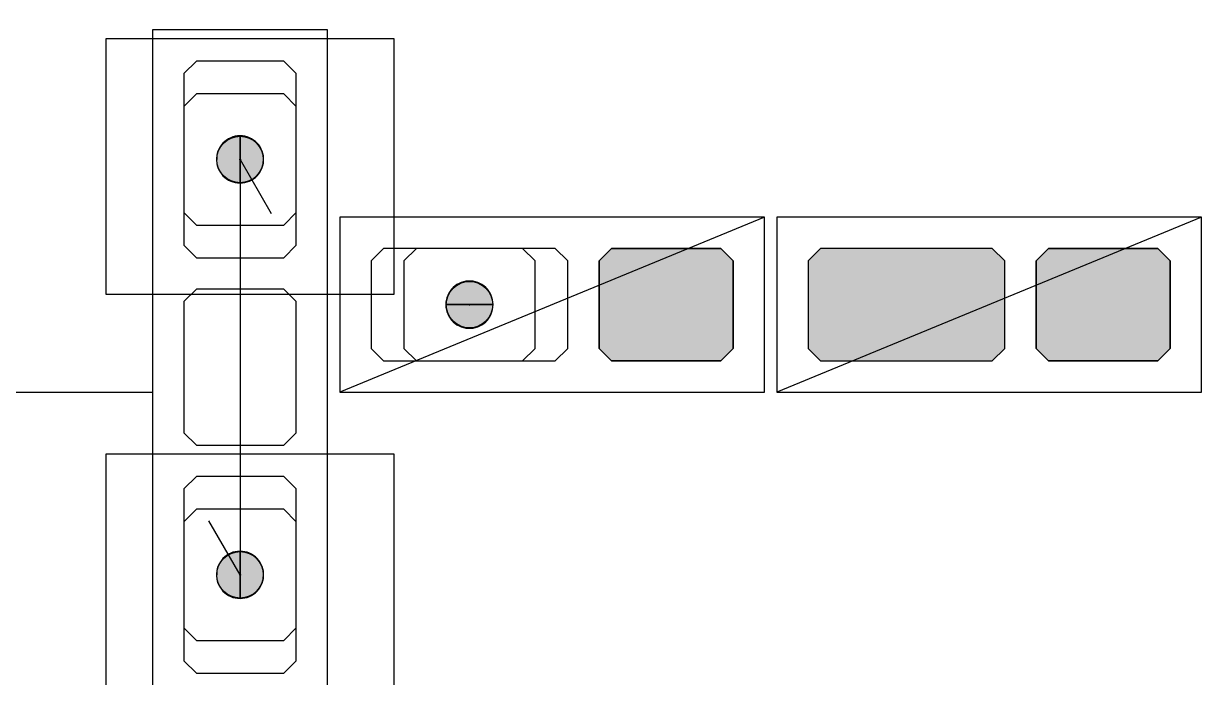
# Model space of a CAD drawing. Extents: x 0 to 119, y 0 to 84.
# Drawn here: x 17.327 to 19.214, y 51.97 to 53.017 of the extents above; entities that cross this region are included whole.
import ezdxf

# ---------------------------------------------------------------- set-up
doc = ezdxf.new("R2010")
doc.units = 0
doc.header["$MEASUREMENT"] = 0
doc.linetypes.add('ESTILO_TQS_0003', pattern=[1.5, 0.5, -0.4, 0.1, -0.5])
doc.linetypes.add('ESTILO_TQS_0005', pattern=[0.4, 0.3, -0.1])
for name, color, linetype in [('27', 250, 'CONTINUOUS'), ('3', 7, 'CONTINUOUS'), ('31', 10, 'CONTINUOUS'), ('35', 255, 'CONTINUOUS'), ('9', 8, 'CONTINUOUS')]:
    doc.layers.add(name, color=color, linetype=linetype)

msp = doc.modelspace()

# ---------------------------------------------------------------- linework, layer by layer
at = {"layer": '27', "color": 250, "linetype": 'ESTILO_TQS_0005'}
for points in [[(17.74366, 52.64168), (17.76366, 52.66168), (17.76366, 52.93668), (17.74366, 52.95668), (17.60366, 52.95668), (17.58366, 52.93668), (17.58366, 52.66168), (17.60366, 52.64168), (17.74366, 52.64168)], [(18.19866, 52.63668), (18.17866, 52.65668), (17.90366, 52.65668), (17.88366, 52.63668), (17.88366, 52.49668), (17.90366, 52.47668), (18.17866, 52.47668), (18.19866, 52.49668), (18.19866, 52.63668)], [(18.46366, 52.63668), (18.44366, 52.65668), (18.26866, 52.65668), (18.24866, 52.63668), (18.24866, 52.49668), (18.26866, 52.47668), (18.44366, 52.47668), (18.46366, 52.49668), (18.46366, 52.63668)], [(18.89866, 52.63668), (18.87866, 52.65668), (18.60366, 52.65668), (18.58366, 52.63668), (18.58366, 52.49668), (18.60366, 52.47668), (18.87866, 52.47668), (18.89866, 52.49668), (18.89866, 52.63668)], [(19.16366, 52.63668), (19.14366, 52.65668), (18.96866, 52.65668), (18.94866, 52.63668), (18.94866, 52.49668), (18.96866, 52.47668), (19.14366, 52.47668), (19.16366, 52.49668), (19.16366, 52.63668)], [(17.74366, 52.34168), (17.76366, 52.36168), (17.76366, 52.57168), (17.74366, 52.59168), (17.60366, 52.59168), (17.58366, 52.57168), (17.58366, 52.36168), (17.60366, 52.34168), (17.74366, 52.34168)], [(17.74366, 51.97668), (17.76366, 51.99668), (17.76366, 52.27168), (17.74366, 52.29168), (17.60366, 52.29168), (17.58366, 52.27168), (17.58366, 51.99668), (17.60366, 51.97668), (17.74366, 51.97668)]]:
    msp.add_lwpolyline(points, dxfattribs=at)
at = {"layer": '3', "color": 7, "linetype": 'Continuous'}
for p, q in [((17.60366, 52.90418), (17.58366, 52.88418)), ((17.74366, 52.90418), (17.60366, 52.90418)), ((17.76366, 52.88418), (17.74366, 52.90418)), ((17.58366, 52.88418), (17.58366, 52.71418)), ((17.76366, 52.71418), (17.76366, 52.88418)), ((17.67366, 52.79918), (17.67366, 52.13418)), ((17.67366, 52.79918), (17.72366, 52.712577)), ((17.58366, 52.71418), (17.60366, 52.69418)), ((17.74366, 52.69418), (17.76366, 52.71418)), ((18.51366, 52.70668), (17.83366, 52.42668)), ((19.21366, 52.70668), (18.53366, 52.42668)), ((17.60366, 52.69418), (17.74366, 52.69418)), ((17.95616, 52.65668), (17.93616, 52.63668)), ((18.12616, 52.65668), (17.95616, 52.65668)), ((18.14616, 52.63668), (18.12616, 52.65668)), ((17.93616, 52.63668), (17.93616, 52.49668)), ((18.14616, 52.49668), (18.14616, 52.63668)), ((17.93616, 52.49668), (17.95616, 52.47668)), ((18.12616, 52.47668), (18.14616, 52.49668)), ((17.95616, 52.47668), (18.12616, 52.47668)), ((17.60366, 52.23918), (17.58366, 52.21918)), ((17.74366, 52.23918), (17.60366, 52.23918)), ((17.76366, 52.21918), (17.74366, 52.23918)), ((17.58366, 52.21918), (17.58366, 52.04918)), ((17.67366, 52.13418), (17.62366, 52.220783)), ((17.76366, 52.04918), (17.76366, 52.21918)), ((17.58366, 52.04918), (17.60366, 52.02918)), ((17.74366, 52.02918), (17.76366, 52.04918)), ((17.60366, 52.02918), (17.74366, 52.02918))]:
    msp.add_line(p, q, dxfattribs=at)
for points in [[(17.543702, 72.50668), (15.53366, 72.50668), (15.53366, 52.42668), (17.53366, 52.42668)], [(17.81366, 51.92668), (17.81366, 53.00668), (17.53366, 53.00668), (17.53366, 51.92668), (17.81366, 51.92668)], [(17.67366, 52.79978), (17.673721, 52.799777), (17.673781, 52.799768), (17.673839, 52.799752), (17.673896, 52.799731), (17.673951, 52.799705), (17.674003, 52.799672), (17.674051, 52.799635), (17.674095, 52.799593), (17.674134, 52.799547), (17.674169, 52.799497), (17.674199, 52.799444), (17.674223, 52.799388), (17.674241, 52.79933), (17.674253, 52.799271), (17.674259, 52.79921), (17.674259, 52.79915), (17.674253, 52.799089), (17.674241, 52.79903), (17.674223, 52.798972), (17.674199, 52.798916), (17.674169, 52.798863), (17.674134, 52.798813), (17.674095, 52.798767), (17.674051, 52.798725), (17.674003, 52.798688), (17.673951, 52.798655), (17.673896, 52.798629), (17.673839, 52.798607), (17.673781, 52.798592), (17.673721, 52.798583), (17.67366, 52.79858), (17.67366, 52.83698), (17.669836, 52.836786), (17.666051, 52.836206), (17.662344, 52.835246), (17.658753, 52.833917), (17.655315, 52.83223), (17.652066, 52.830205), (17.649038, 52.827861), (17.646263, 52.825223), (17.643769, 52.822318), (17.641581, 52.819175), (17.639723, 52.815827), (17.638213, 52.812308), (17.637067, 52.808655), (17.636296, 52.804904), (17.635908, 52.801094), (17.635908, 52.797265), (17.636296, 52.793456), (17.637067, 52.789705), (17.638213, 52.786052), (17.639723, 52.782533), (17.641581, 52.779185), (17.643769, 52.776042), (17.646263, 52.773137), (17.649038, 52.770499), (17.652066, 52.768155), (17.655315, 52.76613), (17.658753, 52.764443), (17.662344, 52.763113), (17.666051, 52.762154), (17.669836, 52.761574), (17.67366, 52.76138), (17.67366, 52.79978)], [(17.67366, 52.79858), (17.673599, 52.798583), (17.673539, 52.798592), (17.67348, 52.798607), (17.673423, 52.798629), (17.673369, 52.798655), (17.673317, 52.798688), (17.673269, 52.798725), (17.673225, 52.798767), (17.673185, 52.798813), (17.673151, 52.798863), (17.673121, 52.798916), (17.673097, 52.798972), (17.673079, 52.79903), (17.673067, 52.799089), (17.673061, 52.79915), (17.673061, 52.79921), (17.673067, 52.799271), (17.673079, 52.79933), (17.673097, 52.799388), (17.673121, 52.799444), (17.673151, 52.799497), (17.673185, 52.799547), (17.673225, 52.799593), (17.673269, 52.799635), (17.673317, 52.799672), (17.673369, 52.799705), (17.673423, 52.799731), (17.67348, 52.799752), (17.673539, 52.799768), (17.673599, 52.799777), (17.67366, 52.79978), (17.67366, 52.76138), (17.677484, 52.761574), (17.681269, 52.762154), (17.684976, 52.763114), (17.688567, 52.764443), (17.692004, 52.76613), (17.695254, 52.768155), (17.698282, 52.770499), (17.701057, 52.773137), (17.703551, 52.776042), (17.705739, 52.779185), (17.707597, 52.782533), (17.709107, 52.786052), (17.710253, 52.789705), (17.711024, 52.793456), (17.711411, 52.797265), (17.711411, 52.801095), (17.711024, 52.804904), (17.710253, 52.808655), (17.709107, 52.812308), (17.707597, 52.815827), (17.705739, 52.819175), (17.703551, 52.822318), (17.701057, 52.825223), (17.698282, 52.827861), (17.695254, 52.830205), (17.692004, 52.83223), (17.688566, 52.833917), (17.684976, 52.835246), (17.681269, 52.836206), (17.677484, 52.836786), (17.67366, 52.83698), (17.67366, 52.79858)], [(18.51366, 52.70668), (17.83366, 52.70668), (17.83366, 52.42668), (18.51366, 52.42668), (18.51366, 52.70668)], [(19.21366, 52.70668), (18.53366, 52.70668), (18.53366, 52.42668), (19.21366, 52.42668), (19.21366, 52.70668)], [(18.04176, 52.56668), (18.041757, 52.566619), (18.041748, 52.566559), (18.041732, 52.5665), (18.041711, 52.566443), (18.041685, 52.566389), (18.041652, 52.566337), (18.041615, 52.566289), (18.041573, 52.566245), (18.041527, 52.566206), (18.041477, 52.566171), (18.041424, 52.566141), (18.041368, 52.566117), (18.04131, 52.566099), (18.041251, 52.566087), (18.04119, 52.566081), (18.04113, 52.566081), (18.041069, 52.566087), (18.04101, 52.566099), (18.040952, 52.566117), (18.040896, 52.566141), (18.040843, 52.566171), (18.040793, 52.566206), (18.040747, 52.566245), (18.040705, 52.566289), (18.040668, 52.566337), (18.040635, 52.566389), (18.040609, 52.566443), (18.040588, 52.5665), (18.040572, 52.566559), (18.040563, 52.566619), (18.04056, 52.56668), (18.07896, 52.56668), (18.078766, 52.570504), (18.078186, 52.574289), (18.077226, 52.577996), (18.075897, 52.581587), (18.07421, 52.585024), (18.072185, 52.588274), (18.069841, 52.591302), (18.067203, 52.594077), (18.064298, 52.596571), (18.061155, 52.598759), (18.057807, 52.600617), (18.054288, 52.602127), (18.050635, 52.603273), (18.046884, 52.604044), (18.043075, 52.604431), (18.039245, 52.604431), (18.035436, 52.604044), (18.031685, 52.603273), (18.028032, 52.602127), (18.024513, 52.600617), (18.021165, 52.598759), (18.018022, 52.596571), (18.015117, 52.594077), (18.012479, 52.591302), (18.010135, 52.588274), (18.00811, 52.585024), (18.006423, 52.581587), (18.005094, 52.577996), (18.004134, 52.574289), (18.003554, 52.570504), (18.00336, 52.56668), (18.04176, 52.56668)], [(18.04056, 52.56668), (18.040563, 52.566741), (18.040572, 52.566801), (18.040588, 52.56686), (18.040609, 52.566917), (18.040635, 52.566971), (18.040668, 52.567023), (18.040705, 52.567071), (18.040747, 52.567115), (18.040793, 52.567154), (18.040843, 52.567189), (18.040896, 52.567219), (18.040952, 52.567243), (18.04101, 52.567261), (18.041069, 52.567273), (18.04113, 52.567279), (18.04119, 52.567279), (18.041251, 52.567273), (18.04131, 52.567261), (18.041368, 52.567243), (18.041424, 52.567219), (18.041477, 52.567189), (18.041527, 52.567154), (18.041573, 52.567115), (18.041615, 52.567071), (18.041652, 52.567023), (18.041685, 52.566971), (18.041711, 52.566917), (18.041732, 52.56686), (18.041748, 52.566801), (18.041757, 52.566741), (18.04176, 52.56668), (18.00336, 52.56668), (18.003554, 52.562856), (18.004134, 52.559071), (18.005094, 52.555364), (18.006423, 52.551773), (18.00811, 52.548336), (18.010135, 52.545086), (18.012479, 52.542058), (18.015117, 52.539283), (18.018022, 52.536789), (18.021165, 52.534601), (18.024513, 52.532743), (18.028032, 52.531233), (18.031685, 52.530087), (18.035436, 52.529316), (18.039245, 52.528929), (18.043075, 52.528929), (18.046884, 52.529316), (18.050635, 52.530087), (18.054288, 52.531233), (18.057807, 52.532743), (18.061155, 52.534601), (18.064298, 52.536789), (18.067203, 52.539283), (18.069841, 52.542058), (18.072185, 52.545086), (18.07421, 52.548336), (18.075897, 52.551773), (18.077226, 52.555364), (18.078186, 52.559071), (18.078766, 52.562856), (18.07896, 52.56668), (18.04056, 52.56668)], [(17.67366, 52.13478), (17.673721, 52.134777), (17.673781, 52.134768), (17.67384, 52.134753), (17.673897, 52.134731), (17.673951, 52.134705), (17.674003, 52.134673), (17.674051, 52.134635), (17.674095, 52.134593), (17.674134, 52.134547), (17.674169, 52.134497), (17.674199, 52.134444), (17.674223, 52.134388), (17.674241, 52.13433), (17.674253, 52.134271), (17.674259, 52.13421), (17.674259, 52.13415), (17.674253, 52.134089), (17.674241, 52.13403), (17.674223, 52.133972), (17.674199, 52.133916), (17.674169, 52.133863), (17.674134, 52.133813), (17.674095, 52.133767), (17.674051, 52.133725), (17.674003, 52.133688), (17.673951, 52.133655), (17.673897, 52.133629), (17.67384, 52.133608), (17.673781, 52.133592), (17.673721, 52.133583), (17.67366, 52.13358), (17.67366, 52.17198), (17.669836, 52.171786), (17.666051, 52.171206), (17.662344, 52.170247), (17.658753, 52.168917), (17.655316, 52.16723), (17.652066, 52.165205), (17.649038, 52.162861), (17.646263, 52.160223), (17.643769, 52.157318), (17.641581, 52.154175), (17.639723, 52.150827), (17.638213, 52.147308), (17.637067, 52.143655), (17.636296, 52.139904), (17.635909, 52.136095), (17.635909, 52.132265), (17.636296, 52.128456), (17.637067, 52.124705), (17.638213, 52.121052), (17.639723, 52.117533), (17.641581, 52.114185), (17.643769, 52.111042), (17.646263, 52.108137), (17.649038, 52.105499), (17.652066, 52.103155), (17.655316, 52.10113), (17.658753, 52.099443), (17.662344, 52.098114), (17.666051, 52.097154), (17.669836, 52.096574), (17.67366, 52.09638), (17.67366, 52.13478)], [(17.67366, 52.13358), (17.673599, 52.133583), (17.673539, 52.133592), (17.67348, 52.133608), (17.673423, 52.133629), (17.673369, 52.133655), (17.673317, 52.133688), (17.673269, 52.133725), (17.673225, 52.133767), (17.673186, 52.133813), (17.673151, 52.133863), (17.673121, 52.133916), (17.673097, 52.133972), (17.673079, 52.13403), (17.673067, 52.134089), (17.673061, 52.13415), (17.673061, 52.13421), (17.673067, 52.134271), (17.673079, 52.13433), (17.673097, 52.134388), (17.673121, 52.134444), (17.673151, 52.134497), (17.673186, 52.134547), (17.673225, 52.134593), (17.673269, 52.134635), (17.673317, 52.134673), (17.673369, 52.134705), (17.673423, 52.134731), (17.67348, 52.134753), (17.673539, 52.134768), (17.673599, 52.134777), (17.67366, 52.13478), (17.67366, 52.09638), (17.677484, 52.096574), (17.681269, 52.097154), (17.684976, 52.098114), (17.688567, 52.099443), (17.692004, 52.10113), (17.695254, 52.103155), (17.698282, 52.105499), (17.701057, 52.108137), (17.703551, 52.111042), (17.705739, 52.114185), (17.707597, 52.117533), (17.709107, 52.121052), (17.710253, 52.124705), (17.711024, 52.128456), (17.711411, 52.132266), (17.711411, 52.136095), (17.711024, 52.139904), (17.710253, 52.143655), (17.709107, 52.147308), (17.707597, 52.150827), (17.705739, 52.154175), (17.703551, 52.157318), (17.701057, 52.160223), (17.698282, 52.162861), (17.695254, 52.165205), (17.692004, 52.16723), (17.688567, 52.168917), (17.684976, 52.170247), (17.681269, 52.171206), (17.677484, 52.171786), (17.67366, 52.17198), (17.67366, 52.13358)]]:
    msp.add_lwpolyline(points, dxfattribs=at)
for centre in [(17.67366, 52.79918), (18.04116, 52.56668), (17.67366, 52.13418)]:
    msp.add_circle(centre, 0.0372, dxfattribs=at)
for points in [[(17.649038, 52.827861), (17.649038, 52.770499), (17.652066, 52.830205)], [(17.649038, 52.770499), (17.652066, 52.768155), (17.652066, 52.830205)], [(17.652066, 52.830205), (17.652066, 52.768155), (17.655315, 52.83223)], [(17.652066, 52.768155), (17.655315, 52.76613), (17.655315, 52.83223)], [(17.655315, 52.83223), (17.655315, 52.76613), (17.658753, 52.833917)], [(17.655315, 52.76613), (17.658753, 52.764443), (17.658753, 52.833917)], [(17.658753, 52.833917), (17.658753, 52.764443), (17.662344, 52.835246)], [(17.658753, 52.764443), (17.662344, 52.763113), (17.662344, 52.835246)], [(17.662344, 52.835246), (17.662344, 52.763113), (17.666051, 52.836206)], [(17.662344, 52.763113), (17.666051, 52.762154), (17.666051, 52.836206)], [(17.669836, 52.761574), (17.669836, 52.836786), (17.666051, 52.762154)], [(17.666051, 52.836206), (17.666051, 52.762154), (17.669836, 52.836786)], [(17.669836, 52.761574), (17.67366, 52.79978), (17.67366, 52.83698)], [(17.669836, 52.761574), (17.67366, 52.83698), (17.669836, 52.836786)], [(17.67366, 52.79858), (17.677484, 52.836786), (17.67366, 52.83698)], [(17.67366, 52.79858), (17.67366, 52.76138), (17.677484, 52.836786)], [(17.67366, 52.76138), (17.677484, 52.761574), (17.677484, 52.836786)], [(17.677484, 52.836786), (17.677484, 52.761574), (17.681269, 52.836206)], [(17.677484, 52.761574), (17.681269, 52.762154), (17.681269, 52.836206)], [(17.681269, 52.836206), (17.681269, 52.762154), (17.684976, 52.835246)], [(17.681269, 52.762154), (17.684976, 52.763114), (17.684976, 52.835246)], [(17.684976, 52.835246), (17.684976, 52.763114), (17.688566, 52.833917)], [(17.684976, 52.763114), (17.688567, 52.764443), (17.688566, 52.833917)], [(17.688566, 52.833917), (17.688567, 52.764443), (17.692004, 52.83223)], [(17.688567, 52.764443), (17.692004, 52.76613), (17.692004, 52.83223)], [(17.692004, 52.83223), (17.692004, 52.76613), (17.695254, 52.830205)], [(17.692004, 52.76613), (17.695254, 52.768155), (17.695254, 52.830205)], [(17.695254, 52.830205), (17.695254, 52.768155), (17.698282, 52.827861)], [(17.637067, 52.808655), (17.637067, 52.789705), (17.638213, 52.812308)], [(17.637067, 52.789705), (17.638213, 52.786052), (17.638213, 52.812308)], [(17.638213, 52.812308), (17.638213, 52.786052), (17.639723, 52.815827)], [(17.638213, 52.786052), (17.639723, 52.782533), (17.639723, 52.815827)], [(17.639723, 52.815827), (17.639723, 52.782533), (17.641581, 52.819175)], [(17.639723, 52.782533), (17.641581, 52.779185), (17.641581, 52.819175)], [(17.641581, 52.819175), (17.641581, 52.779185), (17.643769, 52.822318)], [(17.641581, 52.779185), (17.643769, 52.776042), (17.643769, 52.822318)], [(17.643769, 52.822318), (17.643769, 52.776042), (17.646263, 52.825223)], [(17.643769, 52.776042), (17.646263, 52.773137), (17.646263, 52.825223)], [(17.646263, 52.825223), (17.646263, 52.773137), (17.649038, 52.827861)], [(17.646263, 52.773137), (17.649038, 52.770499), (17.649038, 52.827861)], [(17.695254, 52.768155), (17.698282, 52.770499), (17.698282, 52.827861)], [(17.698282, 52.827861), (17.698282, 52.770499), (17.701057, 52.825223)], [(17.698282, 52.770499), (17.701057, 52.773137), (17.701057, 52.825223)], [(17.701057, 52.825223), (17.701057, 52.773137), (17.703551, 52.822318)], [(17.701057, 52.773137), (17.703551, 52.776042), (17.703551, 52.822318)], [(17.703551, 52.822318), (17.703551, 52.776042), (17.705739, 52.819175)], [(17.703551, 52.776042), (17.705739, 52.779185), (17.705739, 52.819175)], [(17.705739, 52.819175), (17.705739, 52.779185), (17.707597, 52.815827)], [(17.705739, 52.779185), (17.707597, 52.782533), (17.707597, 52.815827)], [(17.707597, 52.815827), (17.707597, 52.782533), (17.709107, 52.812308)], [(17.707597, 52.782533), (17.709107, 52.786052), (17.709107, 52.812308)], [(17.709107, 52.812308), (17.709107, 52.786052), (17.710253, 52.808655)], [(17.635908, 52.801094), (17.635908, 52.797265), (17.636296, 52.804904)], [(17.635908, 52.797265), (17.636296, 52.793456), (17.636296, 52.804904)], [(17.636296, 52.804904), (17.636296, 52.793456), (17.637067, 52.808655)], [(17.636296, 52.793456), (17.637067, 52.789705), (17.637067, 52.808655)], [(17.669836, 52.761574), (17.67366, 52.76138), (17.67366, 52.79978)], [(17.673225, 52.798767), (17.67366, 52.79858), (17.673185, 52.798813)], [(17.67366, 52.79858), (17.67366, 52.79858), (17.673185, 52.798813)], [(17.673185, 52.798813), (17.67366, 52.79858), (17.673185, 52.798813)], [(17.67366, 52.79858), (17.67366, 52.79858), (17.673185, 52.798813)], [(17.673185, 52.798813), (17.67366, 52.79858), (17.673185, 52.798813)], [(17.67366, 52.79858), (17.67366, 52.79858), (17.673185, 52.798813)], [(17.673269, 52.798725), (17.67366, 52.79858), (17.673225, 52.798767)], [(17.67366, 52.79858), (17.67366, 52.79858), (17.673225, 52.798767)], [(17.673225, 52.798767), (17.67366, 52.79858), (17.673225, 52.798767)], [(17.67366, 52.79858), (17.67366, 52.79858), (17.673225, 52.798767)], [(17.673317, 52.798688), (17.67366, 52.79858), (17.673269, 52.798725)], [(17.67366, 52.79858), (17.67366, 52.79858), (17.673269, 52.798725)], [(17.673369, 52.798655), (17.67366, 52.79858), (17.673317, 52.798688)], [(17.67366, 52.79858), (17.67366, 52.79858), (17.673317, 52.798688)], [(17.67348, 52.798607), (17.67366, 52.79858), (17.673369, 52.798655)], [(17.67366, 52.79858), (17.67366, 52.79858), (17.673369, 52.798655)], [(17.67366, 52.79858), (17.67366, 52.79858), (17.67348, 52.798607)], [(17.67366, 52.79858), (17.67366, 52.79858), (17.67348, 52.798607)], [(17.67366, 52.79978), (17.674134, 52.799547), (17.67366, 52.79978)], [(17.674134, 52.799547), (17.674134, 52.799547), (17.67366, 52.79978)], [(17.67366, 52.79978), (17.674134, 52.799547), (17.67366, 52.79978)], [(17.674134, 52.799547), (17.674134, 52.799547), (17.67366, 52.79978)], [(17.67366, 52.79978), (17.674134, 52.799547), (17.67366, 52.79978)], [(17.674134, 52.799547), (17.674095, 52.799593), (17.67366, 52.79978)], [(17.67366, 52.79978), (17.674095, 52.799593), (17.67366, 52.79978)], [(17.674095, 52.799593), (17.674095, 52.799593), (17.67366, 52.79978)], [(17.67366, 52.79978), (17.674095, 52.799593), (17.67366, 52.79978)], [(17.674095, 52.799593), (17.674051, 52.799635), (17.67366, 52.79978)], [(17.67366, 52.79978), (17.674051, 52.799635), (17.67366, 52.79978)], [(17.674051, 52.799635), (17.674003, 52.799672), (17.67366, 52.79978)], [(17.67366, 52.79978), (17.674003, 52.799672), (17.67366, 52.79978)], [(17.674003, 52.799672), (17.673951, 52.799705), (17.67366, 52.79978)], [(17.67366, 52.79978), (17.673951, 52.799705), (17.67366, 52.79978)], [(17.673951, 52.799705), (17.673839, 52.799752), (17.67366, 52.79978)], [(17.67366, 52.79978), (17.673839, 52.799752), (17.67366, 52.79978)], [(17.673839, 52.799752), (17.67366, 52.79978), (17.67366, 52.79978)], [(17.67366, 52.79978), (17.67366, 52.79978), (17.67366, 52.79978)], [(17.67366, 52.79978), (17.67366, 52.79978), (17.67366, 52.79978)], [(17.67366, 52.79978), (17.67366, 52.79978), (17.67366, 52.79978)], [(17.67366, 52.79978), (17.67366, 52.79978), (17.67366, 52.79978)], [(17.67366, 52.79978), (17.67366, 52.79978), (17.67366, 52.79978)], [(17.67366, 52.79978), (17.67366, 52.79978), (17.67366, 52.79978)], [(17.67366, 52.79978), (17.67366, 52.79978), (17.67366, 52.79978)], [(17.67366, 52.79978), (17.67366, 52.79978), (17.67366, 52.79978)], [(17.67366, 52.79978), (17.67366, 52.79978), (17.67366, 52.79978)], [(17.67366, 52.79978), (17.67366, 52.79978), (17.67366, 52.79978)], [(17.67366, 52.79978), (17.67366, 52.79978), (17.67366, 52.79978)], [(17.67366, 52.79978), (17.67366, 52.79978), (17.67366, 52.79978)], [(17.67366, 52.79858), (17.67366, 52.79858), (17.67366, 52.79858)], [(17.67366, 52.79858), (17.67366, 52.79858), (17.67366, 52.79858)], [(17.67366, 52.79858), (17.67366, 52.79858), (17.67366, 52.79858)], [(17.67366, 52.79858), (17.67366, 52.79858), (17.67366, 52.79858)], [(17.67366, 52.79858), (17.67366, 52.79858), (17.67366, 52.79858)], [(17.67366, 52.79858), (17.67366, 52.79858), (17.67366, 52.79858)], [(17.67366, 52.79858), (17.67366, 52.79858), (17.67366, 52.79858)], [(17.67366, 52.79858), (17.67366, 52.79858), (17.67366, 52.79858)], [(17.67366, 52.79858), (17.67366, 52.79858), (17.67366, 52.79858)], [(17.67366, 52.79858), (17.67366, 52.79858), (17.67366, 52.79858)], [(17.67366, 52.79858), (17.67366, 52.79858), (17.67366, 52.79858)], [(17.67366, 52.79858), (17.67366, 52.79858), (17.67366, 52.79858)], [(17.709107, 52.786052), (17.710253, 52.789705), (17.710253, 52.808655)], [(17.710253, 52.808655), (17.710253, 52.789705), (17.711024, 52.804904)], [(17.710253, 52.789705), (17.711024, 52.793456), (17.711024, 52.804904)], [(17.711024, 52.804904), (17.711024, 52.793456), (17.711411, 52.801095)], [(17.711024, 52.793456), (17.711411, 52.797265), (17.711411, 52.801095)], [(18.04176, 52.56668), (18.035436, 52.604044), (18.031685, 52.603273)], [(18.04176, 52.56668), (18.039245, 52.604431), (18.035436, 52.604044)], [(18.04176, 52.56668), (18.043075, 52.604431), (18.039245, 52.604431)], [(18.07896, 52.56668), (18.043075, 52.604431), (18.04176, 52.56668)], [(18.07896, 52.56668), (18.046884, 52.604044), (18.043075, 52.604431)], [(18.07896, 52.56668), (18.050635, 52.603273), (18.046884, 52.604044)], [(18.04176, 52.56668), (18.00811, 52.585024), (18.006423, 52.581587)], [(18.04176, 52.56668), (18.010135, 52.588274), (18.00811, 52.585024)], [(18.04176, 52.56668), (18.012479, 52.591302), (18.010135, 52.588274)], [(18.04176, 52.56668), (18.015117, 52.594077), (18.012479, 52.591302)], [(18.04176, 52.56668), (18.018022, 52.596571), (18.015117, 52.594077)], [(18.04176, 52.56668), (18.021165, 52.598759), (18.018022, 52.596571)], [(18.04176, 52.56668), (18.024513, 52.600617), (18.021165, 52.598759)], [(18.04176, 52.56668), (18.028032, 52.602127), (18.024513, 52.600617)], [(18.04176, 52.56668), (18.031685, 52.603273), (18.028032, 52.602127)], [(18.07896, 52.56668), (18.054288, 52.602127), (18.050635, 52.603273)], [(18.07896, 52.56668), (18.057807, 52.600617), (18.054288, 52.602127)], [(18.07896, 52.56668), (18.061155, 52.598759), (18.057807, 52.600617)], [(18.07896, 52.56668), (18.064298, 52.596571), (18.061155, 52.598759)], [(18.07896, 52.56668), (18.067203, 52.594077), (18.064298, 52.596571)], [(18.07896, 52.56668), (18.069841, 52.591302), (18.067203, 52.594077)], [(18.07896, 52.56668), (18.072185, 52.588274), (18.069841, 52.591302)], [(18.07896, 52.56668), (18.07421, 52.585024), (18.072185, 52.588274)], [(18.07896, 52.56668), (18.075897, 52.581587), (18.07421, 52.585024)], [(18.04176, 52.56668), (18.003554, 52.570504), (18.00336, 52.56668)], [(18.04056, 52.56668), (18.00336, 52.56668), (18.003554, 52.562856)], [(18.04176, 52.56668), (18.004134, 52.574289), (18.003554, 52.570504)], [(18.04056, 52.56668), (18.003554, 52.562856), (18.004134, 52.559071)], [(18.04176, 52.56668), (18.005094, 52.577996), (18.004134, 52.574289)], [(18.04056, 52.56668), (18.004134, 52.559071), (18.005094, 52.555364)], [(18.04176, 52.56668), (18.006423, 52.581587), (18.005094, 52.577996)], [(18.04056, 52.56668), (18.005094, 52.555364), (18.006423, 52.551773)], [(18.04056, 52.56668), (18.006423, 52.551773), (18.00811, 52.548336)], [(18.04056, 52.56668), (18.00811, 52.548336), (18.010135, 52.545086)], [(18.04056, 52.56668), (18.010135, 52.545086), (18.012479, 52.542058)], [(18.04056, 52.56668), (18.012479, 52.542058), (18.015117, 52.539283)], [(18.04056, 52.56668), (18.015117, 52.539283), (18.018022, 52.536789)], [(18.04056, 52.56668), (18.018022, 52.536789), (18.021165, 52.534601)], [(18.04056, 52.56668), (18.021165, 52.534601), (18.024513, 52.532743)], [(18.04056, 52.56668), (18.024513, 52.532743), (18.028032, 52.531233)], [(18.04056, 52.56668), (18.028032, 52.531233), (18.031685, 52.530087)], [(18.04056, 52.56668), (18.031685, 52.530087), (18.035436, 52.529316)], [(18.04056, 52.56668), (18.035436, 52.529316), (18.039245, 52.528929)], [(18.04056, 52.56668), (18.039245, 52.528929), (18.043075, 52.528929)], [(18.040793, 52.567154), (18.040588, 52.56686), (18.04056, 52.56668)], [(18.040793, 52.567154), (18.04056, 52.56668), (18.04056, 52.56668)], [(18.040793, 52.567154), (18.04056, 52.56668), (18.04056, 52.56668)], [(18.040793, 52.567154), (18.04056, 52.56668), (18.04056, 52.56668)], [(18.040793, 52.567154), (18.04056, 52.56668), (18.04056, 52.56668)], [(18.040793, 52.567154), (18.04056, 52.56668), (18.04056, 52.56668)], [(18.040793, 52.567154), (18.04056, 52.56668), (18.04056, 52.56668)], [(18.040793, 52.567154), (18.04056, 52.56668), (18.04056, 52.56668)], [(18.040793, 52.567154), (18.04056, 52.56668), (18.04056, 52.56668)], [(18.040793, 52.567154), (18.04056, 52.56668), (18.04056, 52.56668)], [(18.040793, 52.567154), (18.04056, 52.56668), (18.04056, 52.56668)], [(18.040793, 52.567154), (18.04056, 52.56668), (18.04056, 52.56668)], [(18.040793, 52.567154), (18.04056, 52.56668), (18.04056, 52.56668)], [(18.040793, 52.567154), (18.04056, 52.56668), (18.04056, 52.56668)], [(18.040793, 52.567154), (18.04056, 52.56668), (18.04056, 52.56668)], [(18.040793, 52.567154), (18.04056, 52.56668), (18.04056, 52.56668)], [(18.040793, 52.567154), (18.04056, 52.56668), (18.04056, 52.56668)], [(18.040793, 52.567154), (18.04056, 52.56668), (18.04056, 52.56668)], [(18.040793, 52.567154), (18.04056, 52.56668), (18.04056, 52.56668)], [(18.040793, 52.567154), (18.04056, 52.56668), (18.04056, 52.56668)], [(18.040793, 52.567154), (18.04056, 52.56668), (18.04056, 52.56668)], [(18.040793, 52.567154), (18.04056, 52.56668), (18.04056, 52.56668)], [(18.040793, 52.567154), (18.04056, 52.56668), (18.04056, 52.56668)], [(18.04056, 52.56668), (18.043075, 52.528929), (18.07896, 52.56668)], [(18.040793, 52.567154), (18.040635, 52.566971), (18.040588, 52.56686)], [(18.040793, 52.567154), (18.040668, 52.567023), (18.040635, 52.566971)], [(18.040793, 52.567154), (18.040705, 52.567071), (18.040668, 52.567023)], [(18.040793, 52.567154), (18.040747, 52.567115), (18.040705, 52.567071)], [(18.040793, 52.567154), (18.040793, 52.567154), (18.040747, 52.567115)], [(18.040793, 52.567154), (18.040747, 52.567115), (18.040747, 52.567115)], [(18.040793, 52.567154), (18.040793, 52.567154), (18.040793, 52.567154)], [(18.04176, 52.56668), (18.041527, 52.566206), (18.041527, 52.566206)], [(18.04176, 52.56668), (18.041527, 52.566206), (18.041527, 52.566206)], [(18.04176, 52.56668), (18.041527, 52.566206), (18.041573, 52.566245)], [(18.04176, 52.56668), (18.041573, 52.566245), (18.041573, 52.566245)], [(18.04176, 52.56668), (18.041573, 52.566245), (18.041615, 52.566289)], [(18.04176, 52.56668), (18.041615, 52.566289), (18.041652, 52.566337)], [(18.04176, 52.56668), (18.041652, 52.566337), (18.041685, 52.566389)], [(18.04176, 52.56668), (18.041685, 52.566389), (18.041732, 52.5665)], [(18.04176, 52.56668), (18.041732, 52.5665), (18.04176, 52.56668)], [(18.04176, 52.56668), (18.04176, 52.56668), (18.04176, 52.56668)], [(18.04176, 52.56668), (18.04176, 52.56668), (18.04176, 52.56668)], [(18.04176, 52.56668), (18.04176, 52.56668), (18.04176, 52.56668)], [(18.04176, 52.56668), (18.04176, 52.56668), (18.04176, 52.56668)], [(18.04176, 52.56668), (18.04176, 52.56668), (18.04176, 52.56668)], [(18.04176, 52.56668), (18.04176, 52.56668), (18.04176, 52.56668)], [(18.04176, 52.56668), (18.04176, 52.56668), (18.04176, 52.56668)], [(18.04176, 52.56668), (18.04176, 52.56668), (18.04176, 52.56668)], [(18.04176, 52.56668), (18.04176, 52.56668), (18.04176, 52.56668)], [(18.04176, 52.56668), (18.04176, 52.56668), (18.04176, 52.56668)], [(18.04176, 52.56668), (18.04176, 52.56668), (18.04176, 52.56668)], [(18.04176, 52.56668), (18.04176, 52.56668), (18.04176, 52.56668)], [(18.04176, 52.56668), (18.04176, 52.56668), (18.04176, 52.56668)], [(18.04176, 52.56668), (18.04176, 52.56668), (18.04176, 52.56668)], [(18.04176, 52.56668), (18.04176, 52.56668), (18.04176, 52.56668)], [(18.04176, 52.56668), (18.04176, 52.56668), (18.04176, 52.56668)], [(18.04176, 52.56668), (18.04176, 52.56668), (18.04176, 52.56668)], [(18.04176, 52.56668), (18.04176, 52.56668), (18.04176, 52.56668)], [(18.04176, 52.56668), (18.04176, 52.56668), (18.04176, 52.56668)], [(18.04176, 52.56668), (18.04176, 52.56668), (18.04176, 52.56668)], [(18.04176, 52.56668), (18.04176, 52.56668), (18.04176, 52.56668)], [(18.07896, 52.56668), (18.043075, 52.528929), (18.046884, 52.529316)], [(18.07896, 52.56668), (18.046884, 52.529316), (18.050635, 52.530087)], [(18.07896, 52.56668), (18.050635, 52.530087), (18.054288, 52.531233)], [(18.07896, 52.56668), (18.054288, 52.531233), (18.057807, 52.532743)], [(18.07896, 52.56668), (18.057807, 52.532743), (18.061155, 52.534601)], [(18.07896, 52.56668), (18.061155, 52.534601), (18.064298, 52.536789)], [(18.07896, 52.56668), (18.064298, 52.536789), (18.067203, 52.539283)], [(18.07896, 52.56668), (18.067203, 52.539283), (18.069841, 52.542058)], [(18.07896, 52.56668), (18.069841, 52.542058), (18.072185, 52.545086)], [(18.07896, 52.56668), (18.072185, 52.545086), (18.07421, 52.548336)], [(18.07896, 52.56668), (18.07421, 52.548336), (18.075897, 52.551773)], [(18.07896, 52.56668), (18.077226, 52.577996), (18.075897, 52.581587)], [(18.07896, 52.56668), (18.075897, 52.551773), (18.077226, 52.555364)], [(18.07896, 52.56668), (18.078186, 52.574289), (18.077226, 52.577996)], [(18.07896, 52.56668), (18.077226, 52.555364), (18.078186, 52.559071)], [(18.07896, 52.56668), (18.078766, 52.570504), (18.078186, 52.574289)], [(18.07896, 52.56668), (18.078186, 52.559071), (18.078766, 52.562856)], [(17.658753, 52.168917), (17.658753, 52.099443), (17.662344, 52.170247)], [(17.658753, 52.099443), (17.662344, 52.098114), (17.662344, 52.170247)], [(17.662344, 52.170247), (17.662344, 52.098114), (17.666051, 52.171206)], [(17.662344, 52.098114), (17.666051, 52.097154), (17.666051, 52.171206)], [(17.666051, 52.171206), (17.666051, 52.097154), (17.669836, 52.171786)], [(17.666051, 52.097154), (17.669836, 52.096574), (17.669836, 52.171786)], [(17.669836, 52.171786), (17.669836, 52.096574), (17.67366, 52.17198)], [(17.669836, 52.096574), (17.67366, 52.09638), (17.67366, 52.17198)], [(17.67366, 52.13358), (17.677484, 52.171786), (17.67366, 52.17198)], [(17.67366, 52.17198), (17.67366, 52.09638), (17.67366, 52.13478)], [(17.67366, 52.13358), (17.67366, 52.09638), (17.677484, 52.171786)], [(17.67366, 52.09638), (17.677484, 52.096574), (17.677484, 52.171786)], [(17.677484, 52.171786), (17.677484, 52.096574), (17.681269, 52.171206)], [(17.677484, 52.096574), (17.681269, 52.097154), (17.681269, 52.171206)], [(17.681269, 52.171206), (17.681269, 52.097154), (17.684976, 52.170247)], [(17.681269, 52.097154), (17.684976, 52.098114), (17.684976, 52.170247)], [(17.684976, 52.170247), (17.684976, 52.098114), (17.688567, 52.168917)], [(17.639723, 52.150827), (17.639723, 52.117533), (17.641581, 52.154175)], [(17.639723, 52.117533), (17.641581, 52.114185), (17.641581, 52.154175)], [(17.641581, 52.154175), (17.641581, 52.114185), (17.643769, 52.157318)], [(17.641581, 52.114185), (17.643769, 52.111042), (17.643769, 52.157318)], [(17.643769, 52.157318), (17.643769, 52.111042), (17.646263, 52.160223)], [(17.643769, 52.111042), (17.646263, 52.108137), (17.646263, 52.160223)], [(17.646263, 52.160223), (17.646263, 52.108137), (17.649038, 52.162861)], [(17.646263, 52.108137), (17.649038, 52.105499), (17.649038, 52.162861)], [(17.649038, 52.162861), (17.649038, 52.105499), (17.652066, 52.165205)], [(17.649038, 52.105499), (17.652066, 52.103155), (17.652066, 52.165205)], [(17.652066, 52.165205), (17.652066, 52.103155), (17.655316, 52.16723)], [(17.652066, 52.103155), (17.655316, 52.10113), (17.655316, 52.16723)], [(17.655316, 52.16723), (17.655316, 52.10113), (17.658753, 52.168917)], [(17.655316, 52.10113), (17.658753, 52.099443), (17.658753, 52.168917)], [(17.684976, 52.098114), (17.688567, 52.099443), (17.688567, 52.168917)], [(17.688567, 52.168917), (17.688567, 52.099443), (17.692004, 52.16723)], [(17.688567, 52.099443), (17.692004, 52.10113), (17.692004, 52.16723)], [(17.692004, 52.16723), (17.692004, 52.10113), (17.695254, 52.165205)], [(17.692004, 52.10113), (17.695254, 52.103155), (17.695254, 52.165205)], [(17.695254, 52.165205), (17.695254, 52.103155), (17.698282, 52.162861)], [(17.695254, 52.103155), (17.698282, 52.105499), (17.698282, 52.162861)], [(17.698282, 52.162861), (17.698282, 52.105499), (17.701057, 52.160223)], [(17.698282, 52.105499), (17.701057, 52.108137), (17.701057, 52.160223)], [(17.701057, 52.160223), (17.701057, 52.108137), (17.703551, 52.157318)], [(17.701057, 52.108137), (17.703551, 52.111042), (17.703551, 52.157318)], [(17.703551, 52.157318), (17.703551, 52.111042), (17.705739, 52.154175)], [(17.703551, 52.111042), (17.705739, 52.114185), (17.705739, 52.154175)], [(17.705739, 52.154175), (17.705739, 52.114185), (17.707597, 52.150827)], [(17.635909, 52.136095), (17.635909, 52.132265), (17.636296, 52.139904)], [(17.635909, 52.132265), (17.636296, 52.128456), (17.636296, 52.139904)], [(17.636296, 52.139904), (17.636296, 52.128456), (17.637067, 52.143655)], [(17.636296, 52.128456), (17.637067, 52.124705), (17.637067, 52.143655)], [(17.637067, 52.143655), (17.637067, 52.124705), (17.638213, 52.147308)], [(17.637067, 52.124705), (17.638213, 52.121052), (17.638213, 52.147308)], [(17.638213, 52.147308), (17.638213, 52.121052), (17.639723, 52.150827)], [(17.638213, 52.121052), (17.639723, 52.117533), (17.639723, 52.150827)], [(17.673225, 52.133767), (17.67366, 52.13358), (17.673186, 52.133813)], [(17.67366, 52.13358), (17.67366, 52.13358), (17.673186, 52.133813)], [(17.673186, 52.133813), (17.67366, 52.13358), (17.673186, 52.133813)], [(17.67366, 52.13358), (17.67366, 52.13358), (17.673186, 52.133813)], [(17.673186, 52.133813), (17.67366, 52.13358), (17.673186, 52.133813)], [(17.67366, 52.13358), (17.67366, 52.13358), (17.673186, 52.133813)], [(17.673269, 52.133725), (17.67366, 52.13358), (17.673225, 52.133767)], [(17.67366, 52.13358), (17.67366, 52.13358), (17.673225, 52.133767)], [(17.673225, 52.133767), (17.67366, 52.13358), (17.673225, 52.133767)], [(17.67366, 52.13358), (17.67366, 52.13358), (17.673225, 52.133767)], [(17.673317, 52.133688), (17.67366, 52.13358), (17.673269, 52.133725)], [(17.67366, 52.13358), (17.67366, 52.13358), (17.673269, 52.133725)], [(17.673369, 52.133655), (17.67366, 52.13358), (17.673317, 52.133688)], [(17.67366, 52.13358), (17.67366, 52.13358), (17.673317, 52.133688)], [(17.67348, 52.133608), (17.67366, 52.13358), (17.673369, 52.133655)], [(17.67366, 52.13358), (17.67366, 52.13358), (17.673369, 52.133655)], [(17.67366, 52.13358), (17.67366, 52.13358), (17.67348, 52.133608)], [(17.67366, 52.13358), (17.67366, 52.13358), (17.67348, 52.133608)], [(17.67366, 52.13478), (17.674134, 52.134547), (17.67366, 52.13478)], [(17.674134, 52.134547), (17.674134, 52.134547), (17.67366, 52.13478)], [(17.67366, 52.13478), (17.674134, 52.134547), (17.67366, 52.13478)], [(17.674134, 52.134547), (17.674134, 52.134547), (17.67366, 52.13478)], [(17.67366, 52.13478), (17.674134, 52.134547), (17.67366, 52.13478)], [(17.674134, 52.134547), (17.674095, 52.134593), (17.67366, 52.13478)], [(17.67366, 52.13478), (17.674095, 52.134593), (17.67366, 52.13478)], [(17.674095, 52.134593), (17.674095, 52.134593), (17.67366, 52.13478)], [(17.67366, 52.13478), (17.674095, 52.134593), (17.67366, 52.13478)], [(17.674095, 52.134593), (17.674051, 52.134635), (17.67366, 52.13478)], [(17.67366, 52.13478), (17.674051, 52.134635), (17.67366, 52.13478)], [(17.674051, 52.134635), (17.674003, 52.134673), (17.67366, 52.13478)], [(17.67366, 52.13478), (17.674003, 52.134673), (17.67366, 52.13478)], [(17.674003, 52.134673), (17.673951, 52.134705), (17.67366, 52.13478)], [(17.67366, 52.13478), (17.673951, 52.134705), (17.67366, 52.13478)], [(17.673951, 52.134705), (17.67384, 52.134753), (17.67366, 52.13478)], [(17.67366, 52.13478), (17.67384, 52.134753), (17.67366, 52.13478)], [(17.67384, 52.134753), (17.67366, 52.13478), (17.67366, 52.13478)], [(17.67366, 52.13478), (17.67366, 52.13478), (17.67366, 52.13478)], [(17.67366, 52.13478), (17.67366, 52.13478), (17.67366, 52.13478)], [(17.67366, 52.13478), (17.67366, 52.13478), (17.67366, 52.13478)], [(17.67366, 52.13478), (17.67366, 52.13478), (17.67366, 52.13478)], [(17.67366, 52.13478), (17.67366, 52.13478), (17.67366, 52.13478)], [(17.67366, 52.13478), (17.67366, 52.13478), (17.67366, 52.13478)], [(17.67366, 52.13478), (17.67366, 52.13478), (17.67366, 52.13478)], [(17.67366, 52.13478), (17.67366, 52.13478), (17.67366, 52.13478)], [(17.67366, 52.13478), (17.67366, 52.13478), (17.67366, 52.13478)], [(17.67366, 52.13478), (17.67366, 52.13478), (17.67366, 52.13478)], [(17.67366, 52.13478), (17.67366, 52.13478), (17.67366, 52.13478)], [(17.67366, 52.13478), (17.67366, 52.13478), (17.67366, 52.13478)], [(17.67366, 52.13358), (17.67366, 52.13358), (17.67366, 52.13358)], [(17.67366, 52.13358), (17.67366, 52.13358), (17.67366, 52.13358)], [(17.67366, 52.13358), (17.67366, 52.13358), (17.67366, 52.13358)], [(17.67366, 52.13358), (17.67366, 52.13358), (17.67366, 52.13358)], [(17.67366, 52.13358), (17.67366, 52.13358), (17.67366, 52.13358)], [(17.67366, 52.13358), (17.67366, 52.13358), (17.67366, 52.13358)], [(17.67366, 52.13358), (17.67366, 52.13358), (17.67366, 52.13358)], [(17.67366, 52.13358), (17.67366, 52.13358), (17.67366, 52.13358)], [(17.67366, 52.13358), (17.67366, 52.13358), (17.67366, 52.13358)], [(17.67366, 52.13358), (17.67366, 52.13358), (17.67366, 52.13358)], [(17.67366, 52.13358), (17.67366, 52.13358), (17.67366, 52.13358)], [(17.67366, 52.13358), (17.67366, 52.13358), (17.67366, 52.13358)], [(17.705739, 52.114185), (17.707597, 52.117533), (17.707597, 52.150827)], [(17.707597, 52.150827), (17.707597, 52.117533), (17.709107, 52.147308)], [(17.707597, 52.117533), (17.709107, 52.121052), (17.709107, 52.147308)], [(17.709107, 52.147308), (17.709107, 52.121052), (17.710253, 52.143655)], [(17.709107, 52.121052), (17.710253, 52.124705), (17.710253, 52.143655)], [(17.710253, 52.143655), (17.710253, 52.124705), (17.711024, 52.139904)], [(17.710253, 52.124705), (17.711024, 52.128456), (17.711024, 52.139904)], [(17.711024, 52.139904), (17.711024, 52.128456), (17.711411, 52.136095)], [(17.711024, 52.128456), (17.711411, 52.132266), (17.711411, 52.136095)]]:
    msp.add_solid(points, dxfattribs=at)
at = {"layer": '31', "color": 10, "linetype": 'ESTILO_TQS_0003'}
for points in [[(17.459357, 52.583205), (17.459357, 52.992767), (17.919729, 52.992767), (17.919729, 52.583206), (17.459357, 52.583205)], [(17.459358, 51.918205), (17.459357, 52.327767), (17.919729, 52.327767), (17.919729, 51.918206), (17.459358, 51.918205)]]:
    msp.add_lwpolyline(points, dxfattribs=at)
at = {"layer": '35', "color": 255, "linetype": 'Continuous'}
msp.add_line((17.53366, 52.70668), (17.53366, 52.70668), dxfattribs=at)
msp.add_line((17.53366, 52.70668), (17.53366, 52.70668), dxfattribs=at)
at = {"layer": '9', "color": 8, "linetype": 'Continuous'}
for points in [[(18.24866, 52.63668), (18.26866, 52.65668), (18.44366, 52.65668), (18.46366, 52.63668), (18.46366, 52.49668), (18.44366, 52.47668), (18.26866, 52.47668), (18.24866, 52.49668), (18.24866, 52.63668)], [(18.89866, 52.63668), (18.87866, 52.65668), (18.60366, 52.65668), (18.58366, 52.63668), (18.58366, 52.49668), (18.60366, 52.47668), (18.87866, 52.47668), (18.89866, 52.49668), (18.89866, 52.63668)], [(18.94866, 52.63668), (18.96866, 52.65668), (19.14366, 52.65668), (19.16366, 52.63668), (19.16366, 52.49668), (19.14366, 52.47668), (18.96866, 52.47668), (18.94866, 52.49668), (18.94866, 52.63668)]]:
    msp.add_lwpolyline(points, dxfattribs=at)
for points in [[(18.24866, 52.63668), (18.26866, 52.65668), (18.44366, 52.65668)], [(18.24866, 52.63668), (18.44366, 52.65668), (18.46366, 52.63668)], [(18.89866, 52.63668), (18.60366, 52.65668), (18.58366, 52.63668)], [(18.89866, 52.63668), (18.87866, 52.65668), (18.60366, 52.65668)], [(18.94866, 52.63668), (18.96866, 52.65668), (19.14366, 52.65668)], [(18.94866, 52.63668), (19.14366, 52.65668), (19.16366, 52.63668)], [(18.24866, 52.63668), (18.46366, 52.63668), (18.46366, 52.49668)], [(18.24866, 52.63668), (18.46366, 52.49668), (18.44366, 52.47668)], [(18.24866, 52.63668), (18.44366, 52.47668), (18.26866, 52.47668)], [(18.24866, 52.63668), (18.26866, 52.47668), (18.24866, 52.49668)], [(18.24866, 52.63668), (18.24866, 52.49668), (18.24866, 52.63668)], [(18.89866, 52.63668), (18.58366, 52.63668), (18.58366, 52.49668)], [(18.89866, 52.63668), (18.58366, 52.49668), (18.60366, 52.47668)], [(18.89866, 52.63668), (18.60366, 52.47668), (18.87866, 52.47668)], [(18.89866, 52.63668), (18.87866, 52.47668), (18.89866, 52.49668)], [(18.89866, 52.63668), (18.89866, 52.49668), (18.89866, 52.63668)], [(18.94866, 52.63668), (19.16366, 52.63668), (19.16366, 52.49668)], [(18.94866, 52.63668), (19.16366, 52.49668), (19.14366, 52.47668)], [(18.94866, 52.63668), (19.14366, 52.47668), (18.96866, 52.47668)], [(18.94866, 52.63668), (18.96866, 52.47668), (18.94866, 52.49668)], [(18.94866, 52.63668), (18.94866, 52.49668), (18.94866, 52.63668)]]:
    msp.add_solid(points, dxfattribs=at)

doc.saveas('drawing.dxf')
